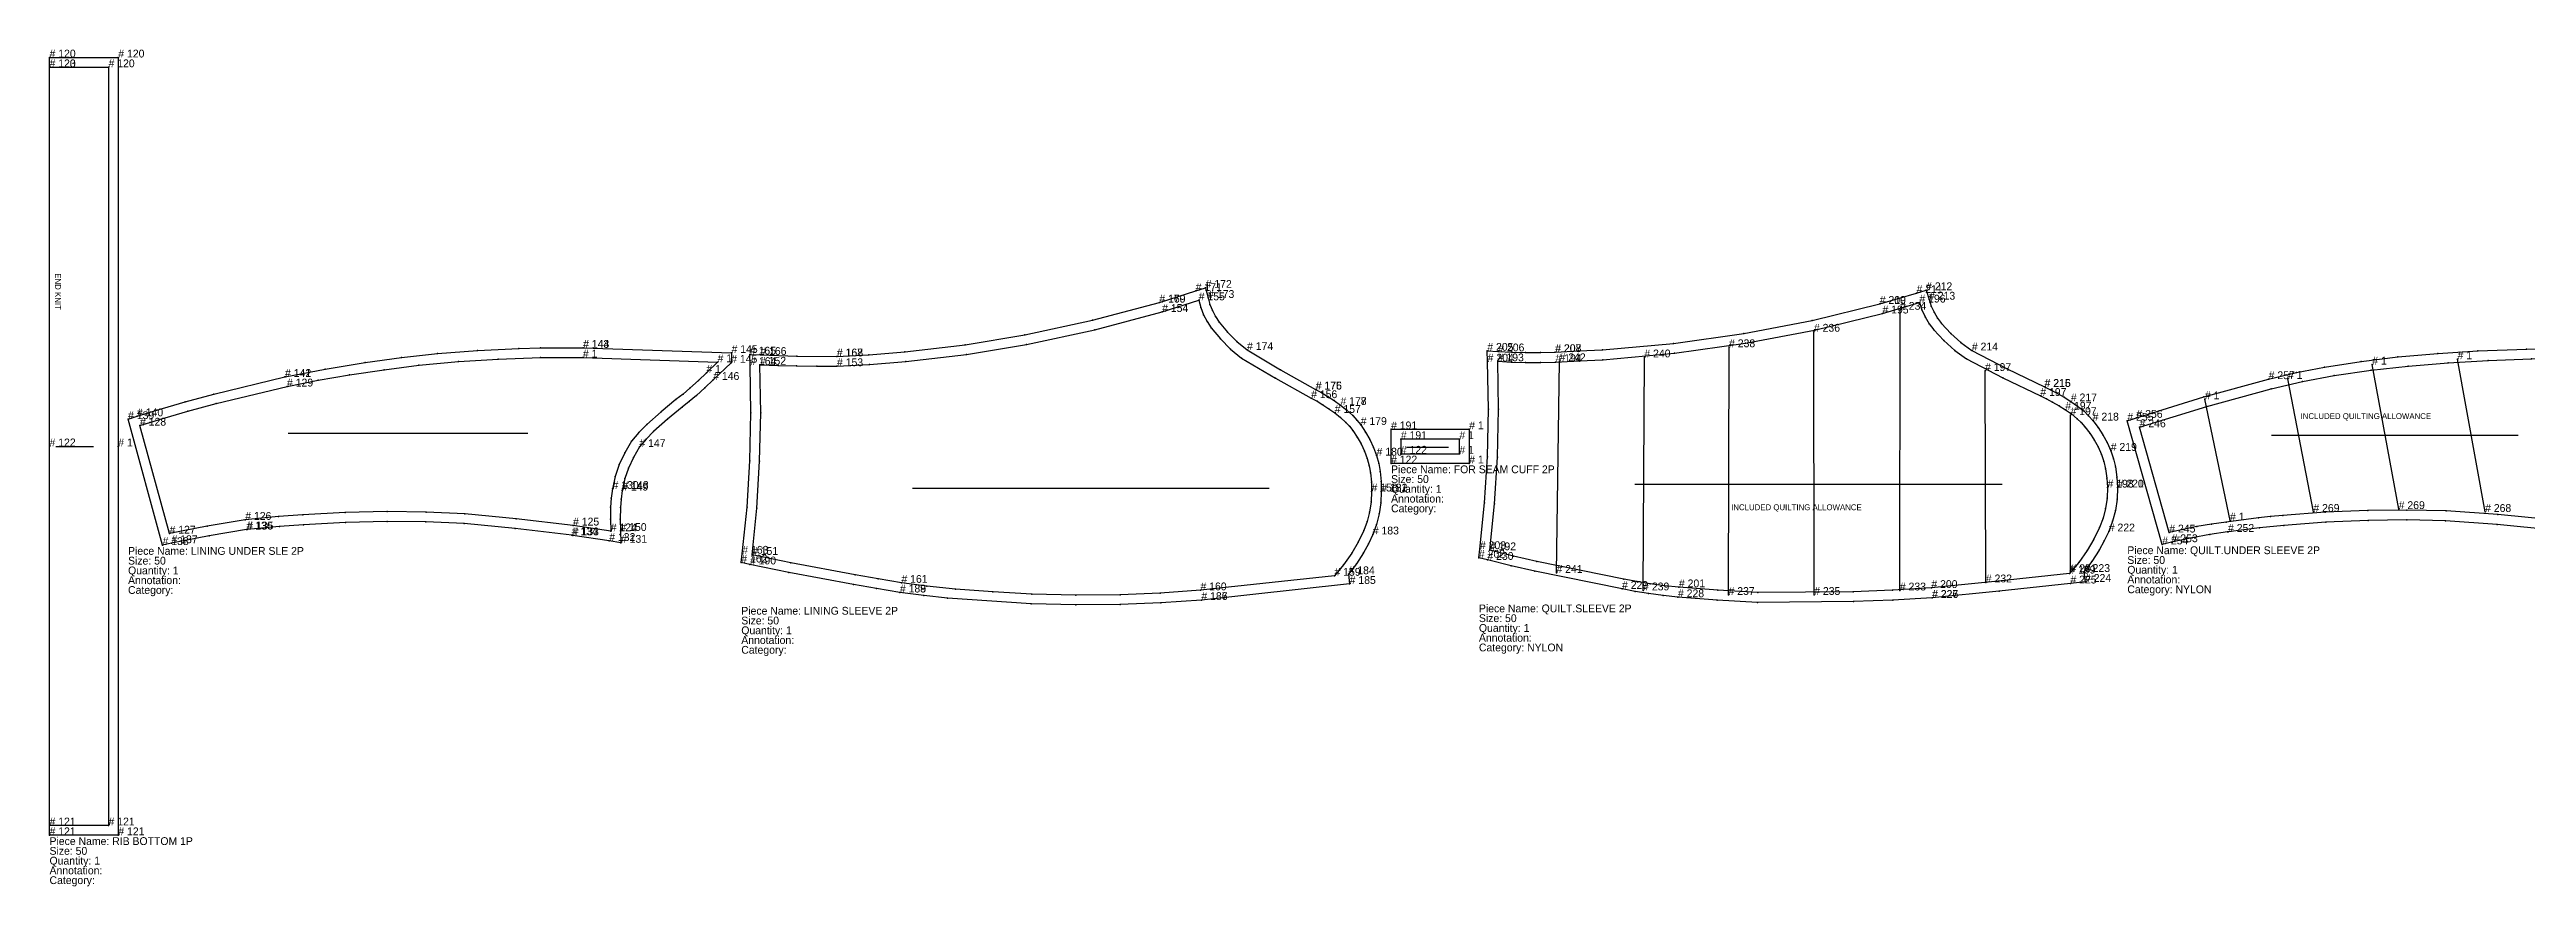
# Model space of a CAD drawing. Extents: x -10 to 8262, y -451 to 406.
# Drawn here: x 1588 to 4126, y -451 to 406 of the extents above; entities that cross this region are included whole.
import ezdxf

# ---------------------------------------------------------------- set-up
doc = ezdxf.new("R2010")
doc.units = 0

# ---------------------------------------------------------------- blocks, each defined once
blk = doc.blocks.new('RIB_BOTTOM_1P-S_50')
at = {"layer": '1'}
blk.add_lwpolyline([(1010, -10342.0674), (1010, -9953.8906), (1010, -9943.8916), (1080.45, -9943.8916), (1080.45, -10342.0684), (1080.45, -10740.2441), (1010, -10740.2461), (1010, -10730.2441)], close=True, dxfattribs=at)
at = {"layer": '14'}
blk.add_lwpolyline([(1010, -10342.0684), (1010, -9953.8916), (1070.449, -9953.8916), (1070.449, -10730.2461), (1010, -10730.2461)], close=True, dxfattribs=at)
at = {"layer": '2'}
for p in [(1010, -9943.8916), (1080.45, -9943.8916), (1010, -9953.8916), (1070.449, -9953.8916), (1010, -10342.0674), (1010, -10342.0684), (1010, -10730.2461), (1070.449, -10730.2461), (1010, -10740.2461), (1080.45, -10740.2441)]:
    blk.add_point(p, dxfattribs=at)
at = {"layer": '3'}
for p in [(1010, -9953.8906), (1080.45, -10342.0684), (1010, -10730.2441)]:
    blk.add_point(p, dxfattribs=at)
at = {"layer": '4'}
blk.add_point((1080.45, -10342.0684, 10), dxfattribs=at)
at = {"layer": '7'}
blk.add_line((1016.405, -10342.0684), (1055.099, -10342.0684), dxfattribs=at)
at = {"layer": '1'}
for s, p in [('# 120', (1010, -9943.8916)), ('# 123', (1010, -9953.8906)), ('# 120', (1080.45, -9943.8916)), ('# 122', (1010, -10342.0674)), ('# 1', (1080.45, -10342.0684)), ('# 121', (1010, -10730.2441)), ('# 121', (1010, -10740.2461)), ('# 121', (1080.45, -10740.2441)), ('Size: 50', (1009.9996, -10760.2432)), ('Piece Name: RIB BOTTOM 1P', (1009.9996, -10750.2432)), ('Annotation: ', (1009.9996, -10780.2432)), ('Quantity: 1', (1009.9996, -10770.2432)), ('Category: ', (1009.9996, -10790.2432))]:
    blk.add_text(s, height=8, dxfattribs=at).set_placement(p)
at = {"layer": '14'}
for s, p in [('# 120', (1010, -9953.8916)), ('# 120', (1070.449, -9953.8916)), ('# 1', (1010, -10342.0684)), ('# 121', (1010, -10730.2461)), ('# 121', (1070.449, -10730.2461))]:
    blk.add_text(s, height=8, dxfattribs=at).set_placement(p)
at = {"layer": '19'}
blk.add_text('END KNIT', height=6, rotation=-90, dxfattribs=at).set_placement((1015.6867, -10164.833))
at = {"layer": '2'}
for s, p in [('# 120', (1010, -9943.8916)), ('# 120', (1010, -9953.8916)), ('# 120', (1070.449, -9953.8916)), ('# 120', (1080.45, -9943.8916)), ('# 122', (1010, -10342.0674)), ('# 1', (1010, -10342.0684)), ('# 121', (1010, -10730.2461)), ('# 121', (1010, -10740.2461)), ('# 121', (1070.449, -10730.2461)), ('# 121', (1080.45, -10740.2441))]:
    blk.add_text(s, height=8, dxfattribs=at).set_placement(p)
at = {"layer": '3'}
for s, p in [('# 123', (1010, -9953.8906)), ('# 1', (1080.45, -10342.0684)), ('# 121', (1010, -10730.2441))]:
    blk.add_text(s, height=8, dxfattribs=at).set_placement(p)
at = {"layer": '4'}
blk.add_text('# 1', height=8, dxfattribs=at).set_placement((1080.45, -10342.0684))
blk = doc.blocks.new('LINING_UNDER_SLE_2P-S_50')
at = {"layer": '1'}
blk.add_lwpolyline([(1832.3929, 990.568), (1820.397, 992.421), (1783.045, 998.192), (1781.964, 998.359), (1723.926, 1005.304), (1671.771, 1010.166), (1632.441, 1012.025), (1593.0699, 1012.477), (1550.094, 1011.494), (1507.174, 1009.1), (1482.474, 1007.378), (1449.589, 1004.208), (1448.793, 1004.126), (1410.405, 997.846), (1372.0129, 990.166), (1362.807, 988.24), (1327.473, 1117.1851), (1336.672, 1120.071), (1356.839, 1126.3979), (1385.933, 1134.896), (1415.2, 1142.785), (1488.207, 1160.349), (1488.3101, 1160.37), (1529.287, 1168.358), (1570.486, 1175.1429), (1607.465, 1180.255), (1644.575, 1184.3879), (1685.5389, 1187.6121), (1727.837, 1189.593), (1749.855, 1190.13), (1793.6169, 1190.2159), (1793.746, 1190.2111), (1945.703, 1184.906), (1945.354, 1174.912), (1926.923, 1157.321), (1918.4399, 1149.229), (1909.7321, 1141.366), (1902.465, 1135.202), (1894.986, 1129.2841), (1880.072, 1117.177), (1865.728, 1104.387), (1858.21, 1096.797), (1851.291, 1088.6479), (1845.099, 1078.049), (1840.0031, 1066.8781), (1836.472, 1056.424), (1833.969, 1045.678), (1833.666, 1043.99), (1832.472, 1035.309), (1831.8199, 1026.572), (1831.5861, 1014.633), (1831.916, 1002.697)], close=True, dxfattribs=at)
at = {"layer": '14'}
blk.add_lwpolyline([(1821.924, 1002.304), (1783.353, 1008.263), (1724.988, 1015.248), (1672.4821, 1020.142), (1632.767, 1022.021), (1593.01, 1022.477), (1549.745, 1021.489), (1506.535, 1019.08), (1481.635, 1017.343), (1447.52, 1014.048), (1408.6169, 1007.685), (1369.965, 999.955), (1339.666, 1110.5291), (1349.725, 1113.6851), (1359.7841, 1116.8409), (1388.637, 1125.2679), (1417.661, 1133.092), (1490.321, 1150.575), (1522.261, 1156.931), (1554.3459, 1162.509), (1589.7371, 1167.821), (1625.239, 1172.349), (1665.83, 1176.194), (1706.5229, 1178.7469), (1749.948, 1180.131), (1793.397, 1180.219), (1931.382, 1175.4), (1920.0179, 1164.5551), (1911.6899, 1156.606), (1903.146, 1148.891), (1896.0601, 1142.882), (1888.7729, 1137.12), (1873.525, 1124.739), (1858.869, 1111.665), (1850.6639, 1103.3719), (1843.132, 1094.464), (1836.304, 1082.829), (1830.701, 1070.558), (1826.5909, 1058.3101), (1823.8101, 1045.6949), (1822.5291, 1036.391), (1821.83, 1027.026), (1821.585, 1014.664)], close=True, dxfattribs=at)
at = {"layer": '2'}
for p in [(1793.397, 1180.219), (1931.382, 1175.4), (1945.354, 1174.912), (1945.703, 1184.906), (1488.207, 1160.349), (1490.321, 1150.575), (1327.473, 1117.1851), (1339.666, 1110.5291), (1369.965, 999.955), (1448.793, 1004.126), (1781.964, 998.359), (1821.924, 1002.304), (1832.3929, 990.568), (1362.807, 988.24)]:
    blk.add_point(p, dxfattribs=at)
at = {"layer": '3'}
for p in [(1529.287, 1168.358), (1570.486, 1175.1429), (1589.7371, 1167.821), (1607.465, 1180.255), (1625.239, 1172.349), (1644.575, 1184.3879), (1665.83, 1176.194), (1685.5389, 1187.6121), (1706.5229, 1178.7469), (1727.837, 1189.593), (1749.855, 1190.13), (1749.948, 1180.131), (1793.6169, 1190.2159), (1793.746, 1190.2111), (1415.2, 1142.785), (1488.3101, 1160.37), (1522.261, 1156.931), (1554.3459, 1162.509), (1896.0601, 1142.882), (1903.146, 1148.891), (1911.6899, 1156.606), (1918.4399, 1149.229), (1920.0179, 1164.5551), (1926.923, 1157.321), (1336.672, 1120.071), (1356.839, 1126.3979), (1359.7841, 1116.8409), (1385.933, 1134.896), (1388.637, 1125.2679), (1417.661, 1133.092), (1873.525, 1124.739), (1880.072, 1117.177), (1888.7729, 1137.12), (1894.986, 1129.2841), (1902.465, 1135.202), (1909.7321, 1141.366), (1349.725, 1113.6851), (1843.132, 1094.464), (1850.6639, 1103.3719), (1858.21, 1096.797), (1858.869, 1111.665), (1865.728, 1104.387), (1830.701, 1070.558), (1836.304, 1082.829), (1840.0031, 1066.8781), (1845.099, 1078.049), (1851.291, 1088.6479), (1823.8101, 1045.6949), (1826.5909, 1058.3101), (1833.666, 1043.99), (1833.969, 1045.678), (1836.472, 1056.424), (1481.635, 1017.343), (1506.535, 1019.08), (1549.745, 1021.489), (1593.01, 1022.477), (1632.767, 1022.021), (1672.4821, 1020.142), (1724.988, 1015.248), (1821.83, 1027.026), (1822.5291, 1036.391), (1831.8199, 1026.572), (1832.472, 1035.309), (1372.0129, 990.166), (1408.6169, 1007.685), (1410.405, 997.846), (1447.52, 1014.048), (1449.589, 1004.208), (1482.474, 1007.378), (1507.174, 1009.1), (1550.094, 1011.494), (1593.0699, 1012.477), (1632.441, 1012.025), (1671.771, 1010.166), (1723.926, 1005.304), (1783.045, 998.192), (1783.353, 1008.263), (1820.397, 992.421), (1821.585, 1014.664), (1831.5861, 1014.633), (1831.916, 1002.697)]:
    blk.add_point(p, dxfattribs=at)
at = {"layer": '4'}
for p in [(1793.746, 1190.2111, 10), (1488.3101, 1160.37, 10), (1833.969, 1045.678, 10), (1449.589, 1004.208, 10), (1783.045, 998.192, 10)]:
    blk.add_point(p, dxfattribs=at)
at = {"layer": '7'}
blk.add_line((1491.583, 1102.7321), (1737.111, 1102.7321), dxfattribs=at)
at = {"layer": '1'}
for s, p in [('# 143', (1793.6169, 1190.2159)), ('# 144', (1793.746, 1190.2111)), ('# 145', (1945.703, 1184.906)), ('# 141', (1488.207, 1160.349)), ('# 142', (1488.3101, 1160.37)), ('# 145', (1945.354, 1174.912)), ('# 146', (1926.923, 1157.321)), ('# 139', (1327.473, 1117.1851)), ('# 140', (1336.672, 1120.071)), ('# 147', (1851.291, 1088.6479)), ('# 149', (1833.666, 1043.99)), ('# 148', (1833.969, 1045.678)), ('# 138', (1362.807, 988.24)), ('# 137', (1372.0129, 990.166)), ('# 136', (1448.793, 1004.126)), ('# 135', (1449.589, 1004.208)), ('# 134', (1781.964, 998.359)), ('# 133', (1783.045, 998.192)), ('# 132', (1820.397, 992.421)), ('# 150', (1831.916, 1002.697)), ('# 131', (1832.3929, 990.568)), ('Size: 50', (1327.4733, 968.2405)), ('Quantity: 1', (1327.4733, 958.2405)), ('Piece Name: LINING UNDER SLE 2P', (1327.4733, 978.2405)), ('Annotation: ', (1327.4733, 948.2405)), ('Category: ', (1327.4733, 938.2405))]:
    blk.add_text(s, height=8, dxfattribs=at).set_placement(p)
at = {"layer": '14'}
for s, p in [('# 1', (1793.397, 1180.219)), ('# 1', (1920.0179, 1164.5551)), ('# 1', (1931.382, 1175.4)), ('# 129', (1490.321, 1150.575)), ('# 128', (1339.666, 1110.5291)), ('# 130', (1823.8101, 1045.6949)), ('# 126', (1447.52, 1014.048)), ('# 125', (1783.353, 1008.263)), ('# 127', (1369.965, 999.955)), ('# 124', (1821.924, 1002.304))]:
    blk.add_text(s, height=8, dxfattribs=at).set_placement(p)
at = {"layer": '2'}
for s, p in [('# 145', (1945.703, 1184.906)), ('# 141', (1488.207, 1160.349)), ('# 1', (1793.397, 1180.219)), ('# 1', (1931.382, 1175.4)), ('# 145', (1945.354, 1174.912)), ('# 129', (1490.321, 1150.575)), ('# 139', (1327.473, 1117.1851)), ('# 128', (1339.666, 1110.5291)), ('# 138', (1362.807, 988.24)), ('# 127', (1369.965, 999.955)), ('# 136', (1448.793, 1004.126)), ('# 134', (1781.964, 998.359)), ('# 124', (1821.924, 1002.304)), ('# 131', (1832.3929, 990.568))]:
    blk.add_text(s, height=8, dxfattribs=at).set_placement(p)
at = {"layer": '3'}
for s, p in [('# 143', (1793.6169, 1190.2159)), ('# 144', (1793.746, 1190.2111)), ('# 142', (1488.3101, 1160.37)), ('# 1', (1920.0179, 1164.5551)), ('# 146', (1926.923, 1157.321)), ('# 140', (1336.672, 1120.071)), ('# 147', (1851.291, 1088.6479)), ('# 130', (1823.8101, 1045.6949)), ('# 149', (1833.666, 1043.99)), ('# 148', (1833.969, 1045.678)), ('# 126', (1447.52, 1014.048)), ('# 125', (1783.353, 1008.263)), ('# 137', (1372.0129, 990.166)), ('# 135', (1449.589, 1004.208)), ('# 133', (1783.045, 998.192)), ('# 132', (1820.397, 992.421)), ('# 150', (1831.916, 1002.697))]:
    blk.add_text(s, height=8, dxfattribs=at).set_placement(p)
at = {"layer": '4'}
for s, p in [('# 144', (1793.746, 1190.2111)), ('# 142', (1488.3101, 1160.37)), ('# 148', (1833.969, 1045.678)), ('# 135', (1449.589, 1004.208)), ('# 133', (1783.045, 998.192))]:
    blk.add_text(s, height=8, dxfattribs=at).set_placement(p)
blk = doc.blocks.new('LINING_SLEEVE_2P-S_50')
at = {"layer": '1'}
blk.add_lwpolyline([(4238.5269, 1041.946), (4239.5742, 1050.959), (4244.3892, 1098.494), (4247.3291, 1146.184), (4248.438, 1195.176), (4247.6611, 1244.177), (4247.3369, 1254.874), (4258.0322, 1254.472), (4295.3569, 1253.17), (4336.3652, 1252.985), (4336.561, 1252.991), (4369.2412, 1254.562), (4406.127, 1257.6219), (4467.7378, 1264.808), (4528.9102, 1275.0699), (4598.2148, 1290.071), (4666.7969, 1308.0909), (4666.7974, 1308.0909), (4704.085, 1319.965), (4714.25, 1323.201), (4716.8232, 1312.849), (4718.6328, 1306.262), (4721.1211, 1299.9), (4724.271, 1293.838), (4728.0459, 1288.15), (4736.6528, 1277.7111), (4746.2192, 1268.153), (4756.6709, 1259.566), (4790.8911, 1239.207), (4826.9111, 1219.1541), (4827.0928, 1219.0551), (4833.3721, 1215.631), (4839.5098, 1211.952), (4846.0098, 1207.7), (4852.3472, 1203.201), (4852.3472, 1203.2009), (4858.8188, 1198.1), (4864.9048, 1192.543), (4869.2271, 1187.858), (4873.0562, 1182.759), (4878.0962, 1175.558), (4882.4868, 1167.941), (4886.2769, 1159.819), (4889.3501, 1151.397), (4891.627, 1143.287), (4893.1118, 1134.991), (4894.0298, 1124.8929), (4894.147, 1114.752), (4894.1431, 1114.568), (4893.647, 1103.045), (4891.9731, 1091.63), (4889.272, 1080.993), (4885.4541, 1070.702), (4880.9932, 1061.095), (4875.958, 1051.785), (4868.707, 1040.5909), (4860.6792, 1029.953), (4861.7622, 1020.002), (4709.8711, 1003.567), (4709.8706, 1003.567), (4668.3652, 1000.574), (4626.793, 998.93), (4581.2031, 998.542), (4535.6221, 999.503), (4449.8301, 1005.467), (4425.3862, 1008.042), (4401.02, 1011.274), (4401.0195, 1011.274), (4377.1729, 1015.336), (4353.3252, 1019.399), (4287.2549, 1031.702), (4247.395, 1040.03)], close=True, dxfattribs=at)
at = {"layer": '14'}
blk.add_lwpolyline([(4249.5078, 1049.8051), (4254.3599, 1097.7321), (4257.3218, 1145.814), (4258.438, 1195.1429), (4257.6572, 1244.479), (4276.4082, 1243.825), (4295.1592, 1243.171), (4315.855, 1243.078), (4336.5508, 1242.984), (4369.8979, 1244.583), (4407.0991, 1247.67), (4469.1729, 1254.911), (4530.8071, 1265.251), (4600.6001, 1280.359), (4669.665, 1298.51), (4707.1182, 1310.436), (4709.2002, 1302.913), (4712.061, 1295.65), (4715.6699, 1288.728), (4719.9878, 1282.224), (4729.2979, 1270.9091), (4739.6768, 1260.566), (4751.0249, 1251.2939), (4785.9028, 1230.54), (4822.311, 1210.2729), (4828.3262, 1206.998), (4834.2021, 1203.4771), (4840.394, 1199.426), (4846.4282, 1195.14), (4852.3271, 1190.494), (4857.874, 1185.431), (4861.5942, 1181.399), (4864.895, 1177.016), (4869.5542, 1170.36), (4873.6162, 1163.324), (4877.0532, 1155.9561), (4879.8369, 1148.316), (4881.873, 1141.082), (4883.1982, 1133.6851), (4884.0532, 1124.212), (4884.1792, 1114.701), (4883.7021, 1104.089), (4882.165, 1093.578), (4879.7148, 1083.934), (4876.248, 1074.606), (4870.6479, 1062.769), (4864.0122, 1051.48), (4855.5771, 1039.572), (4846.2129, 1028.3781), (4708.9331, 1013.523), (4667.7832, 1010.557), (4626.5571, 1008.927), (4581.2949, 1008.542), (4536.04, 1009.494), (4496.2651, 1011.859), (4458.1108, 1014.778), (4428.644, 1017.706), (4402.5791, 1021.151), (4378.8198, 1025.199), (4355.0601, 1029.2469), (4289.1792, 1041.515)], close=True, dxfattribs=at)
at = {"layer": '2'}
for p in [(4714.25, 1323.201), (4666.7969, 1308.0909), (4666.7974, 1308.0909), (4669.665, 1298.51), (4707.1182, 1310.436), (4247.3369, 1254.874), (4257.6572, 1244.479), (4751.0249, 1251.2939), (4756.6709, 1259.566), (4852.3472, 1203.201), (4852.3472, 1203.2009), (4238.5269, 1041.946), (4249.5078, 1049.8051), (4846.2129, 1028.3781), (4860.6792, 1029.953), (4861.7622, 1020.002), (4401.0195, 1011.274), (4401.02, 1011.274), (4449.8301, 1005.467), (4535.6221, 999.503), (4708.9331, 1013.523), (4709.8706, 1003.567), (4709.8711, 1003.567)]:
    blk.add_point(p, dxfattribs=at)
at = {"layer": '3'}
for p in [(4704.085, 1319.965), (4709.2002, 1302.913), (4712.061, 1295.65), (4716.8232, 1312.849), (4718.6328, 1306.262), (4721.1211, 1299.9), (4528.9102, 1275.0699), (4598.2148, 1290.071), (4600.6001, 1280.359), (4715.6699, 1288.728), (4719.9878, 1282.224), (4724.271, 1293.838), (4728.0459, 1288.15), (4729.2979, 1270.9091), (4736.6528, 1277.7111), (4247.6611, 1244.177), (4258.0322, 1254.472), (4276.4082, 1243.825), (4295.3569, 1253.17), (4336.3652, 1252.985), (4336.561, 1252.991), (4369.2412, 1254.562), (4369.8979, 1244.583), (4406.127, 1257.6219), (4407.0991, 1247.67), (4467.7378, 1264.808), (4469.1729, 1254.911), (4530.8071, 1265.251), (4739.6768, 1260.566), (4746.2192, 1268.153), (4295.1592, 1243.171), (4315.855, 1243.078), (4336.5508, 1242.984), (4785.9028, 1230.54), (4790.8911, 1239.207), (4826.9111, 1219.1541), (4827.0928, 1219.0551), (4248.438, 1195.176), (4258.438, 1195.1429), (4822.311, 1210.2729), (4828.3262, 1206.998), (4833.3721, 1215.631), (4834.2021, 1203.4771), (4839.5098, 1211.952), (4840.394, 1199.426), (4846.0098, 1207.7), (4846.4282, 1195.14), (4858.8188, 1198.1), (4852.3271, 1190.494), (4857.874, 1185.431), (4861.5942, 1181.399), (4864.895, 1177.016), (4864.9048, 1192.543), (4869.2271, 1187.858), (4869.5542, 1170.36), (4873.0562, 1182.759), (4878.0962, 1175.558), (4882.4868, 1167.941), (4247.3291, 1146.184), (4257.3218, 1145.814), (4873.6162, 1163.324), (4877.0532, 1155.9561), (4879.8369, 1148.316), (4886.2769, 1159.819), (4889.3501, 1151.397), (4891.627, 1143.287), (4881.873, 1141.082), (4883.1982, 1133.6851), (4884.0532, 1124.212), (4893.1118, 1134.991), (4894.0298, 1124.8929), (4244.3892, 1098.494), (4254.3599, 1097.7321), (4882.165, 1093.578), (4883.7021, 1104.089), (4884.1792, 1114.701), (4891.9731, 1091.63), (4893.647, 1103.045), (4894.1431, 1114.568), (4894.147, 1114.752), (4876.248, 1074.606), (4879.7148, 1083.934), (4885.4541, 1070.702), (4889.272, 1080.993), (4239.5742, 1050.959), (4289.1792, 1041.515), (4864.0122, 1051.48), (4868.707, 1040.5909), (4870.6479, 1062.769), (4875.958, 1051.785), (4880.9932, 1061.095), (4247.395, 1040.03), (4287.2549, 1031.702), (4353.3252, 1019.399), (4355.0601, 1029.2469), (4377.1729, 1015.336), (4378.8198, 1025.199), (4402.5791, 1021.151), (4428.644, 1017.706), (4855.5771, 1039.572), (4425.3862, 1008.042), (4458.1108, 1014.778), (4496.2651, 1011.859), (4536.04, 1009.494), (4581.2031, 998.542), (4581.2949, 1008.542), (4626.5571, 1008.927), (4626.793, 998.93), (4667.7832, 1010.557), (4668.3652, 1000.574)]:
    blk.add_point(p, dxfattribs=at)
at = {"layer": '4'}
for p in [(4666.7974, 1308.0909, 10), (4336.561, 1252.991, 10), (4826.9111, 1219.1541, 10), (4852.3472, 1203.2009, 10), (4894.147, 1114.752, 10), (4401.0195, 1011.274, 10), (4709.8706, 1003.567, 10)]:
    blk.add_point(p, dxfattribs=at)
at = {"layer": '7'}
blk.add_line((4414.0332, 1118.077), (4779.3872, 1118.077), dxfattribs=at)
at = {"layer": '1'}
for s, p in [('# 171', (4704.085, 1319.965)), ('# 172', (4714.25, 1323.201)), ('# 173', (4716.8232, 1312.849)), ('# 169', (4666.7969, 1308.0909)), ('# 170', (4666.7974, 1308.0909)), ('# 165', (4247.3369, 1254.874)), ('# 164', (4247.6611, 1244.177)), ('# 166', (4258.0322, 1254.472)), ('# 167', (4336.3652, 1252.985)), ('# 168', (4336.561, 1252.991)), ('# 174', (4756.6709, 1259.566)), ('# 175', (4826.9111, 1219.1541)), ('# 176', (4827.0928, 1219.0551)), ('# 178', (4852.3472, 1203.2009)), ('# 177', (4852.3472, 1203.201)), ('# 179', (4873.0562, 1182.759)), ('# 180', (4889.3501, 1151.397)), ('# 182', (4894.1431, 1114.568)), ('# 181', (4894.147, 1114.752)), ('# 183', (4885.4541, 1070.702)), ('# 162', (4238.5269, 1041.946)), ('# 163', (4239.5742, 1050.959)), ('# 190', (4247.395, 1040.03)), ('# 189', (4401.0195, 1011.274)), ('# 188', (4401.02, 1011.274)), ('# 184', (4860.6792, 1029.953)), ('# 185', (4861.7622, 1020.002)), ('Piece Name: LINING SLEEVE 2P', (4238.5264, 988.5417)), ('# 187', (4709.8706, 1003.567)), ('# 186', (4709.8711, 1003.567)), ('Annotation: ', (4238.5264, 958.5417)), ('Size: 50', (4238.5264, 978.5417)), ('Quantity: 1', (4238.5264, 968.5417)), ('Category: ', (4238.5264, 948.5417))]:
    blk.add_text(s, height=8, dxfattribs=at).set_placement(p)
at = {"layer": '14'}
for s, p in [('# 154', (4669.665, 1298.51)), ('# 155', (4707.1182, 1310.436)), ('# 152', (4257.6572, 1244.479)), ('# 153', (4336.5508, 1242.984)), ('# 156', (4822.311, 1210.2729)), ('# 157', (4846.4282, 1195.14)), ('# 158', (4884.1792, 1114.701)), ('# 151', (4249.5078, 1049.8051)), ('# 161', (4402.5791, 1021.151)), ('# 160', (4708.9331, 1013.523)), ('# 159', (4846.2129, 1028.3781))]:
    blk.add_text(s, height=8, dxfattribs=at).set_placement(p)
at = {"layer": '2'}
for s, p in [('# 172', (4714.25, 1323.201)), ('# 169', (4666.7969, 1308.0909)), ('# 170', (4666.7974, 1308.0909)), ('# 154', (4669.665, 1298.51)), ('# 155', (4707.1182, 1310.436)), ('# 165', (4247.3369, 1254.874)), ('# 152', (4257.6572, 1244.479)), ('# 174', (4756.6709, 1259.566)), ('# 178', (4852.3472, 1203.2009)), ('# 177', (4852.3472, 1203.201)), ('# 162', (4238.5269, 1041.946)), ('# 151', (4249.5078, 1049.8051)), ('# 189', (4401.0195, 1011.274)), ('# 188', (4401.02, 1011.274)), ('# 160', (4708.9331, 1013.523)), ('# 159', (4846.2129, 1028.3781)), ('# 184', (4860.6792, 1029.953)), ('# 185', (4861.7622, 1020.002)), ('# 187', (4709.8706, 1003.567)), ('# 186', (4709.8711, 1003.567))]:
    blk.add_text(s, height=8, dxfattribs=at).set_placement(p)
at = {"layer": '3'}
for s, p in [('# 171', (4704.085, 1319.965)), ('# 173', (4716.8232, 1312.849)), ('# 164', (4247.6611, 1244.177)), ('# 166', (4258.0322, 1254.472)), ('# 167', (4336.3652, 1252.985)), ('# 153', (4336.5508, 1242.984)), ('# 168', (4336.561, 1252.991)), ('# 156', (4822.311, 1210.2729)), ('# 175', (4826.9111, 1219.1541)), ('# 176', (4827.0928, 1219.0551)), ('# 157', (4846.4282, 1195.14)), ('# 179', (4873.0562, 1182.759)), ('# 180', (4889.3501, 1151.397)), ('# 158', (4884.1792, 1114.701)), ('# 182', (4894.1431, 1114.568)), ('# 181', (4894.147, 1114.752)), ('# 183', (4885.4541, 1070.702)), ('# 163', (4239.5742, 1050.959)), ('# 190', (4247.395, 1040.03)), ('# 161', (4402.5791, 1021.151))]:
    blk.add_text(s, height=8, dxfattribs=at).set_placement(p)
at = {"layer": '4'}
for s, p in [('# 170', (4666.7974, 1308.0909)), ('# 168', (4336.561, 1252.991)), ('# 175', (4826.9111, 1219.1541)), ('# 178', (4852.3472, 1203.2009)), ('# 181', (4894.147, 1114.752)), ('# 189', (4401.0195, 1011.274)), ('# 187', (4709.8706, 1003.567))]:
    blk.add_text(s, height=8, dxfattribs=at).set_placement(p)
blk = doc.blocks.new('FOR_SEAM_CUFF_2P-S_50')
at = {"layer": '1'}
blk.add_lwpolyline([(1080, -3488.9143), (1079.9999, -3523.9141), (1000, -3523.9148), (1000.0001, -3488.915)], close=True, dxfattribs=at)
at = {"layer": '14'}
blk.add_lwpolyline([(1080, -3488.9141), (1080, -3523.9141), (1000, -3523.915), (1000, -3488.915)], close=True, dxfattribs=at)
at = {"layer": '2'}
for p in [(1000, -3488.915), (1000.0001, -3488.915), (1010, -3498.915), (1010.0001, -3498.915), (1069.9999, -3498.9141), (1070, -3498.9141), (1080, -3488.9141), (1080, -3488.9143), (1000, -3523.9148), (1000, -3523.915), (1010, -3513.9148), (1010, -3513.915), (1069.9999, -3513.9141), (1070, -3513.9141), (1079.9999, -3523.9141), (1080, -3523.9141)]:
    blk.add_point(p, dxfattribs=at)
at = {"layer": '7'}
blk.add_line((1015.868, -3507.2571), (1058.9351, -3507.2571), dxfattribs=at)
at = {"layer": '8'}
for points in [[(1010, -3498.915), (1010, -3513.9148)], [(1069.9999, -3498.9141), (1010.0001, -3498.915)], [(1070, -3513.9141), (1070, -3498.9141)], [(1010, -3513.915), (1069.9999, -3513.9141)]]:
    blk.add_lwpolyline(points, dxfattribs=at)
at = {"layer": '1'}
for s, p in [('# 191', (1000.0001, -3488.915)), ('# 1', (1080, -3488.9143)), ('# 122', (1000, -3523.9148)), ('Piece Name: FOR SEAM CUFF 2P', (999.9998, -3533.9141)), ('# 1', (1079.9999, -3523.9141)), ('Size: 50', (999.9998, -3543.9141)), ('Quantity: 1', (999.9998, -3553.9141)), ('Annotation: ', (999.9998, -3563.9141)), ('Category: ', (999.9998, -3573.9141))]:
    blk.add_text(s, height=8, dxfattribs=at).set_placement(p)
at = {"layer": '14'}
for p in [(1000, -3488.915), (1080, -3488.9141), (1000, -3523.915), (1080, -3523.9141)]:
    blk.add_text('# 1', height=8, dxfattribs=at).set_placement(p)
at = {"layer": '2'}
for s, p in [('# 1', (1000, -3488.915)), ('# 191', (1000.0001, -3488.915)), ('# 1', (1010, -3498.915)), ('# 191', (1010.0001, -3498.915)), ('# 1', (1069.9999, -3498.9141)), ('# 1', (1070, -3498.9141)), ('# 1', (1080, -3488.9141)), ('# 1', (1080, -3488.9143)), ('# 122', (1000, -3523.9148)), ('# 1', (1000, -3523.915)), ('# 122', (1010, -3513.9148)), ('# 1', (1010, -3513.915)), ('# 1', (1069.9999, -3513.9141)), ('# 1', (1070, -3513.9141)), ('# 1', (1079.9999, -3523.9141)), ('# 1', (1080, -3523.9141))]:
    blk.add_text(s, height=8, dxfattribs=at).set_placement(p)
at = {"layer": '8'}
for s, p in [('# 1', (1010, -3498.915)), ('# 191', (1010.0001, -3498.915)), ('# 1', (1069.9999, -3498.9141)), ('# 1', (1070, -3498.9141)), ('# 122', (1010, -3513.9148)), ('# 1', (1010, -3513.915)), ('# 1', (1069.9999, -3513.9141)), ('# 1', (1070, -3513.9141))]:
    blk.add_text(s, height=8, dxfattribs=at).set_placement(p)
blk = doc.blocks.new('QUILT.SLEEVE_2P-S_50')
at = {"layer": '1'}
blk.add_lwpolyline([(4386.748, 1065.173), (4387.7749, 1073.993), (4392.5571, 1121.23), (4395.458, 1168.618), (4396.521, 1217.3), (4395.6919, 1265.99), (4395.3408, 1277.0959), (4406.5449, 1276.494), (4420.5659, 1275.74), (4434.6069, 1275.361), (4449.7109, 1275.345), (4464.813, 1275.704), (4464.9961, 1275.713), (4489.0181, 1276.886), (4513.2231, 1278.067), (4585.9521, 1284.64), (4658.2661, 1294.7841), (4728.2012, 1308.178), (4797.3608, 1325.082), (4797.3613, 1325.082), (4835.0898, 1336.22), (4844.8872, 1339.1121), (4847.8809, 1329.432), (4850.103, 1322.834), (4853.0078, 1316.498), (4856.5771, 1310.505), (4860.7681, 1304.924), (4870.1821, 1294.777), (4880.5352, 1285.577), (4891.7451, 1277.412), (4928.0181, 1258.5699), (4966.124, 1240.137), (4966.3159, 1240.046), (4972.9541, 1236.906), (4979.4648, 1233.498), (4986.375, 1229.528), (4993.1338, 1225.296), (4993.1338, 1225.2959), (5000.063, 1220.4611), (5006.6221, 1215.139), (5011.3208, 1210.609), (5015.5371, 1205.629), (5021.1108, 1198.58), (5026.042, 1191.069), (5030.3818, 1183.014), (5034.0059, 1174.6121), (5036.791, 1166.486), (5038.7749, 1158.126), (5040.2998, 1147.676), (5041.0039, 1137.136), (5041.0039, 1137.1359), (5040.4692, 1125.2419), (5038.7329, 1113.462), (5035.9502, 1102.611), (5032.0181, 1092.116), (5027.4229, 1082.316), (5022.2368, 1072.821), (5014.7778, 1061.417), (5006.522, 1050.5811), (5007.6548, 1040.443), (4992.7339, 1038.808), (4919.6719, 1030.928), (4851.0869, 1024.025), (4850.9048, 1024.0129), (4810.7041, 1021.676), (4770.4658, 1020.204), (4672.1582, 1019.402), (4630.7749, 1021.838), (4590.6392, 1024.746), (4575.561, 1026.437), (4560.5298, 1028.4821), (4546.9072, 1030.677), (4533.3472, 1033.219), (4533.3467, 1033.219), (4443.9082, 1051.38), (4419.603, 1056.9), (4395.4268, 1062.95)], close=True, dxfattribs=at)
at = {"layer": '14'}
blk.add_lwpolyline([(4398.0068, 1072.825), (4402.8281, 1120.463), (4405.752, 1168.251), (4406.8208, 1217.278), (4405.9868, 1266.309), (4420.2158, 1265.5439), (4434.4619, 1265.161), (4449.8281, 1265.145), (4465.1909, 1265.51), (4489.52, 1266.698), (4513.8481, 1267.885), (4587.1182, 1274.505), (4659.9648, 1284.724), (4730.457, 1298.225), (4800.1621, 1315.265), (4838.0308, 1326.4449), (4840.585, 1318.906), (4843.9248, 1311.674), (4848.0142, 1304.829), (4852.8071, 1298.448), (4862.9941, 1287.446), (4874.2271, 1277.49), (4886.395, 1268.679), (4923.3662, 1249.47), (4961.8828, 1230.84), (4968.2422, 1227.8361), (4974.4722, 1224.576), (4981.0571, 1220.793), (4987.4912, 1216.7629), (4993.8071, 1212.358), (4999.7842, 1207.511), (5003.8271, 1203.6121), (5007.46, 1199.333), (5012.6128, 1192.817), (5017.1738, 1185.881), (5021.1099, 1178.573), (5024.3911, 1170.953), (5026.8818, 1163.7061), (5028.6499, 1156.2531), (5030.0508, 1146.663), (5030.7051, 1136.995), (5030.2129, 1126.171), (5028.6299, 1115.449), (5026.106, 1105.6121), (5022.5352, 1096.098), (5016.7671, 1084.025), (5009.9321, 1072.51), (5001.2441, 1060.363), (4991.5991, 1048.946), (4918.6108, 1041.074), (4850.2451, 1034.191), (4810.2651, 1031.8669), (4770.2432, 1030.402), (4672.4731, 1029.597), (4631.4902, 1032.014), (4591.6118, 1034.9), (4576.814, 1036.562), (4562.0581, 1038.5699), (4548.6309, 1040.733), (4535.2642, 1043.24), (4446.1548, 1061.335), (4422.0171, 1066.816)], close=True, dxfattribs=at)
at = {"layer": '2'}
for p in [(4797.3608, 1325.082), (4797.3613, 1325.082), (4838.0308, 1326.4449), (4844.8872, 1339.1121), (4729.9292, 1296.608), (4800.1621, 1315.265), (4818.1831, 1319.064), (4395.3408, 1277.0959), (4513.2231, 1278.067), (4556.229, 1270.3149), (4642.9961, 1280.7209), (4891.7451, 1277.412), (4405.9868, 1266.309), (4469.3628, 1266.403), (4513.8481, 1267.885), (4886.395, 1268.679), (4905.2261, 1256.3831), (4993.1338, 1225.296), (4993.1338, 1225.2959), (4992.7759, 1211.2889), (5041.0039, 1137.136), (5041.0039, 1137.1359), (4398.0068, 1072.825), (4386.748, 1065.173), (4466.1729, 1049.618), (4991.5991, 1048.946), (4992.7749, 1050.455), (5006.522, 1050.5811), (5007.6548, 1040.443), (4533.3467, 1033.219), (4533.3472, 1033.219), (4555.0249, 1031.748), (4642.4761, 1027.067), (4672.1582, 1019.402), (4672.4731, 1029.597), (4730.2241, 1027.116), (4817.9722, 1031.689), (4851.0869, 1024.025), (4906.0591, 1039.939)]:
    blk.add_point(p, dxfattribs=at)
at = {"layer": '3'}
for p in [(4835.0898, 1336.22), (4847.8809, 1329.432), (4850.103, 1322.834), (4658.2661, 1294.7841), (4728.2012, 1308.178), (4730.457, 1298.225), (4840.585, 1318.906), (4843.9248, 1311.674), (4848.0142, 1304.829), (4852.8071, 1298.448), (4853.0078, 1316.498), (4856.5771, 1310.505), (4860.7681, 1304.924), (4870.1821, 1294.777), (4406.5449, 1276.494), (4420.5659, 1275.74), (4434.6069, 1275.361), (4449.7109, 1275.345), (4464.813, 1275.704), (4464.9961, 1275.713), (4489.0181, 1276.886), (4585.9521, 1284.64), (4587.1182, 1274.505), (4659.9648, 1284.724), (4862.9941, 1287.446), (4874.2271, 1277.49), (4880.5352, 1285.577), (4395.6919, 1265.99), (4420.2158, 1265.5439), (4434.4619, 1265.161), (4449.8281, 1265.145), (4465.1909, 1265.51), (4489.52, 1266.698), (4923.3662, 1249.47), (4928.0181, 1258.5699), (4961.8828, 1230.84), (4966.124, 1240.137), (4966.3159, 1240.046), (4968.2422, 1227.8361), (4972.9541, 1236.906), (4974.4722, 1224.576), (4979.4648, 1233.498), (4981.0571, 1220.793), (4986.375, 1229.528), (5000.063, 1220.4611), (4396.521, 1217.3), (4406.8208, 1217.278), (4987.4912, 1216.7629), (4993.8071, 1212.358), (4999.7842, 1207.511), (5003.8271, 1203.6121), (5006.6221, 1215.139), (5007.46, 1199.333), (5011.3208, 1210.609), (5012.6128, 1192.817), (5015.5371, 1205.629), (5021.1108, 1198.58), (4395.458, 1168.618), (4405.752, 1168.251), (5017.1738, 1185.881), (5021.1099, 1178.573), (5024.3911, 1170.953), (5026.042, 1191.069), (5030.3818, 1183.014), (5034.0059, 1174.6121), (5026.8818, 1163.7061), (5028.6499, 1156.2531), (5030.0508, 1146.663), (5036.791, 1166.486), (5038.7749, 1158.126), (5040.2998, 1147.676), (4392.5571, 1121.23), (4402.8281, 1120.463), (5030.2129, 1126.171), (5030.7051, 1136.995), (5040.4692, 1125.2419), (5022.5352, 1096.098), (5026.106, 1105.6121), (5028.6299, 1115.449), (5032.0181, 1092.116), (5035.9502, 1102.611), (5038.7329, 1113.462), (4387.7749, 1073.993), (4422.0171, 1066.816), (5009.9321, 1072.51), (5016.7671, 1084.025), (5022.2368, 1072.821), (5027.4229, 1082.316), (4395.4268, 1062.95), (4419.603, 1056.9), (4443.9082, 1051.38), (4446.1548, 1061.335), (4535.2642, 1043.24), (4548.6309, 1040.733), (4918.6108, 1041.074), (5001.2441, 1060.363), (5014.7778, 1061.417), (4546.9072, 1030.677), (4560.5298, 1028.4821), (4562.0581, 1038.5699), (4575.561, 1026.437), (4576.814, 1036.562), (4590.6392, 1024.746), (4591.6118, 1034.9), (4630.7749, 1021.838), (4631.4902, 1032.014), (4770.2432, 1030.402), (4770.4658, 1020.204), (4810.2651, 1031.8669), (4810.7041, 1021.676), (4850.2451, 1034.191), (4850.9048, 1024.0129), (4919.6719, 1030.928), (4992.7339, 1038.808)]:
    blk.add_point(p, dxfattribs=at)
at = {"layer": '4'}
for p in [(4797.3613, 1325.082, 10), (4464.9961, 1275.713, 10), (4966.124, 1240.137, 10), (4993.1338, 1225.2959, 10), (5041.0039, 1137.1359, 10), (4533.3467, 1033.219, 10), (4850.9048, 1024.0129, 10)]:
    blk.add_point(p, dxfattribs=at)
at = {"layer": '7'}
blk.add_line((4546.4541, 1140.439), (4922.769, 1140.439), dxfattribs=at)
at = {"layer": '8'}
for points in [[(4730.2241, 1027.116), (4729.9292, 1296.608)], [(4817.9722, 1031.689), (4818.1831, 1319.064)], [(4555.0249, 1031.748), (4556.229, 1270.3149)], [(4642.4761, 1027.067), (4642.9961, 1280.7209)], [(4466.1729, 1049.618), (4469.3628, 1266.403)], [(4906.0591, 1039.939), (4905.2261, 1256.3831)], [(4992.7749, 1050.455), (4992.7759, 1211.2889)]]:
    blk.add_lwpolyline(points, dxfattribs=at)
at = {"layer": '1'}
for s, p in [('# 212', (4844.8872, 1339.1121)), ('# 209', (4797.3608, 1325.082)), ('# 210', (4797.3613, 1325.082)), ('# 211', (4835.0898, 1336.22)), ('# 213', (4847.8809, 1329.432)), ('# 205', (4395.3408, 1277.0959)), ('# 204', (4395.6919, 1265.99)), ('# 206', (4406.5449, 1276.494)), ('# 207', (4464.813, 1275.704)), ('# 208', (4464.9961, 1275.713)), ('# 214', (4891.7451, 1277.412)), ('# 215', (4966.124, 1240.137)), ('# 216', (4966.3159, 1240.046)), ('# 217', (4993.1338, 1225.296)), ('# 217', (4993.1338, 1225.2959)), ('# 218', (5015.5371, 1205.629)), ('# 219', (5034.0059, 1174.6121)), ('# 220', (5041.0039, 1137.136)), ('# 221', (5041.0039, 1137.1359)), ('# 222', (5032.0181, 1092.116)), ('# 202', (4386.748, 1065.173)), ('# 203', (4387.7749, 1073.993)), ('# 230', (4395.4268, 1062.95)), ('# 229', (4533.3467, 1033.219)), ('# 225', (4992.7339, 1038.808)), ('# 223', (5006.522, 1050.5811)), ('# 224', (5007.6548, 1040.443)), ('Piece Name: QUILT.SLEEVE 2P', (4386.748, 1009.2759)), ('# 228', (4590.6392, 1024.746)), ('# 227', (4850.9048, 1024.0129)), ('# 226', (4851.0869, 1024.025)), ('Size: 50', (4386.748, 999.2759)), ('Quantity: 1', (4386.748, 989.2759)), ('Annotation: ', (4386.748, 979.2759)), ('Category: NYLON', (4386.748, 969.2759))]:
    blk.add_text(s, height=8, dxfattribs=at).set_placement(p)
at = {"layer": '14'}
for s, p in [('# 195', (4800.1621, 1315.265)), ('# 196', (4838.0308, 1326.4449)), ('# 193', (4405.9868, 1266.309)), ('# 194', (4465.1909, 1265.51)), ('# 197', (4961.8828, 1230.84)), ('# 197', (4987.4912, 1216.7629)), ('# 198', (5030.7051, 1136.995)), ('# 192', (4398.0068, 1072.825)), ('# 201', (4591.6118, 1034.9)), ('# 200', (4850.2451, 1034.191)), ('# 199', (4991.5991, 1048.946))]:
    blk.add_text(s, height=8, dxfattribs=at).set_placement(p)
at = {"layer": '19'}
blk.add_text('INCLUDED QUILTING ALLOWANCE', height=6, rotation=-0.0065, dxfattribs=at).set_placement((4645.1309, 1113.8519))
at = {"layer": '2'}
for s, p in [('# 212', (4844.8872, 1339.1121)), ('# 209', (4797.3608, 1325.082)), ('# 210', (4797.3613, 1325.082)), ('# 195', (4800.1621, 1315.265)), ('# 234', (4818.1831, 1319.064)), ('# 196', (4838.0308, 1326.4449)), ('# 236', (4729.9292, 1296.608)), ('# 205', (4395.3408, 1277.0959)), ('# 193', (4405.9868, 1266.309)), ('# 242', (4469.3628, 1266.403)), ('# 240', (4556.229, 1270.3149)), ('# 238', (4642.9961, 1280.7209)), ('# 214', (4891.7451, 1277.412)), ('# 197', (4905.2261, 1256.3831)), ('# 197', (4992.7759, 1211.2889)), ('# 217', (4993.1338, 1225.296)), ('# 217', (4993.1338, 1225.2959)), ('# 220', (5041.0039, 1137.136)), ('# 221', (5041.0039, 1137.1359)), ('# 202', (4386.748, 1065.173)), ('# 192', (4398.0068, 1072.825)), ('# 241', (4466.1729, 1049.618)), ('# 229', (4533.3467, 1033.219)), ('# 232', (4906.0591, 1039.939)), ('# 199', (4991.5991, 1048.946)), ('# 231', (4992.7749, 1050.455)), ('# 223', (5006.522, 1050.5811)), ('# 224', (5007.6548, 1040.443)), ('# 239', (4555.0249, 1031.748)), ('# 237', (4642.4761, 1027.067)), ('# 235', (4730.2241, 1027.116)), ('# 233', (4817.9722, 1031.689)), ('# 226', (4851.0869, 1024.025))]:
    blk.add_text(s, height=8, dxfattribs=at).set_placement(p)
at = {"layer": '3'}
for s, p in [('# 211', (4835.0898, 1336.22)), ('# 213', (4847.8809, 1329.432)), ('# 204', (4395.6919, 1265.99)), ('# 206', (4406.5449, 1276.494)), ('# 207', (4464.813, 1275.704)), ('# 208', (4464.9961, 1275.713)), ('# 194', (4465.1909, 1265.51)), ('# 215', (4966.124, 1240.137)), ('# 216', (4966.3159, 1240.046)), ('# 197', (4961.8828, 1230.84)), ('# 197', (4987.4912, 1216.7629)), ('# 218', (5015.5371, 1205.629)), ('# 219', (5034.0059, 1174.6121)), ('# 198', (5030.7051, 1136.995)), ('# 222', (5032.0181, 1092.116)), ('# 203', (4387.7749, 1073.993)), ('# 230', (4395.4268, 1062.95)), ('# 201', (4591.6118, 1034.9)), ('# 200', (4850.2451, 1034.191)), ('# 225', (4992.7339, 1038.808)), ('# 228', (4590.6392, 1024.746)), ('# 227', (4850.9048, 1024.0129))]:
    blk.add_text(s, height=8, dxfattribs=at).set_placement(p)
at = {"layer": '4'}
for s, p in [('# 210', (4797.3613, 1325.082)), ('# 208', (4464.9961, 1275.713)), ('# 215', (4966.124, 1240.137)), ('# 217', (4993.1338, 1225.2959)), ('# 221', (5041.0039, 1137.1359)), ('# 229', (4533.3467, 1033.219)), ('# 227', (4850.9048, 1024.0129))]:
    blk.add_text(s, height=8, dxfattribs=at).set_placement(p)
at = {"layer": '8'}
for s, p in [('# 234', (4818.1831, 1319.064)), ('# 236', (4729.9292, 1296.608)), ('# 242', (4469.3628, 1266.403)), ('# 240', (4556.229, 1270.3149)), ('# 238', (4642.9961, 1280.7209)), ('# 197', (4905.2261, 1256.3831)), ('# 197', (4992.7759, 1211.2889)), ('# 241', (4466.1729, 1049.618)), ('# 232', (4906.0591, 1039.939)), ('# 231', (4992.7749, 1050.455)), ('# 239', (4555.0249, 1031.748)), ('# 237', (4642.4761, 1027.067)), ('# 235', (4730.2241, 1027.116)), ('# 233', (4817.9722, 1031.689))]:
    blk.add_text(s, height=8, dxfattribs=at).set_placement(p)
blk = doc.blocks.new('QUILT.UNDER_SLEEVE_2P-S_50')
at = {"layer": '1'}
blk.add_lwpolyline([(1876.246, 1020.949), (1864.925, 1022.439), (1827.015, 1027.427), (1825.891, 1027.575), (1767.413, 1033.179), (1714.733, 1036.8879), (1675.056, 1037.88), (1635.366, 1037.467), (1592.061, 1035.542), (1548.838, 1032.256), (1524.0861, 1029.958), (1491.83, 1025.7209), (1491.2889, 1025.6429), (1473.067, 1022.914), (1454.927, 1019.692), (1434.02, 1015.124), (1424.4041, 1012.887), (1388.668, 1139.464), (1398.047, 1142.496), (1467.09, 1163.917), (1533.439, 1182.0959), (1533.4391, 1182.0959), (1561.851, 1188.801), (1590.498, 1194.441), (1628.0861, 1200.274), (1665.866, 1204.752), (1706.6899, 1208.3521), (1747.592, 1210.988), (1797.502, 1212.897), (1847.448, 1213.59), (1847.608, 1213.584), (2005.1639, 1208.613), (2004.8361, 1198.4189), (1983.631, 1180.953), (1974.462, 1173.4041), (1965.0811, 1166.103), (1957.2791, 1160.4091), (1949.2791, 1154.976), (1933.3149, 1143.842), (1917.882, 1131.983), (1909.74, 1124.884), (1902.165, 1117.183), (1895.158, 1106.975), (1889.2209, 1096.1169), (1884.923, 1085.882), (1881.6429, 1075.2841), (1881.214, 1073.5861), (1879.402, 1064.957), (1878.136, 1056.233), (1877.071, 1044.262), (1876.578, 1032.254)], close=True, dxfattribs=at)
at = {"layer": '14'}
blk.add_lwpolyline([(1866.282, 1032.55), (1827.0959, 1037.7061), (1768.278, 1043.343), (1715.24, 1047.077), (1675.1639, 1048.08), (1635.077, 1047.663), (1591.485, 1045.7271), (1547.981, 1042.373), (1535.436, 1041.3781), (1522.918, 1040.093), (1489.8521, 1035.7209), (1474.913, 1033.579), (1460.0341, 1031.051), (1445.808, 1028.244), (1431.6639, 1025.054), (1401.244, 1132.8), (1469.97, 1154.124), (1536.014, 1172.288), (1568.066, 1179.723), (1600.412, 1185.7841), (1638.344, 1191.3459), (1676.46, 1195.517), (1717.35, 1198.912), (1758.3149, 1201.303), (1802.785, 1202.85), (1847.28, 1203.391), (1989.323, 1198.908), (1977.0439, 1188.795), (1968.045, 1181.382), (1958.842, 1174.22), (1951.238, 1168.67), (1943.446, 1163.382), (1927.12, 1151.994), (1911.3459, 1139.868), (1902.447, 1132.101), (1894.189, 1123.6689), (1886.4561, 1112.451), (1879.921, 1100.51), (1874.902, 1088.489), (1871.2061, 1076.0081), (1869.261, 1066.75), (1867.901, 1057.39), (1866.795, 1044.989)], close=True, dxfattribs=at)
at = {"layer": '2'}
for p in [(1639.611, 1196.989), (1726.951, 1202.452), (1814.814, 1202.174), (1847.28, 1203.391), (1847.448, 1213.59), (1903.202, 1201.462), (1989.323, 1198.908), (2004.8361, 1198.4189), (2005.1639, 1208.613), (1533.439, 1182.0959), (1533.4391, 1182.0959), (1553.2, 1182.313), (1468.1429, 1161.505), (1918.377, 1145.358), (1388.668, 1139.464), (1401.244, 1132.8), (1579.251, 1046.17), (1666.653, 1049.054), (1755.181, 1046.126), (1431.6639, 1025.054), (1493.8929, 1037.401), (1825.891, 1027.575), (1845.764, 1036.0959), (1866.282, 1032.55), (1876.246, 1020.949), (1424.4041, 1012.887)]:
    blk.add_point(p, dxfattribs=at)
at = {"layer": '3'}
for p in [(1590.498, 1194.441), (1628.0861, 1200.274), (1665.866, 1204.752), (1676.46, 1195.517), (1706.6899, 1208.3521), (1717.35, 1198.912), (1747.592, 1210.988), (1758.3149, 1201.303), (1797.502, 1212.897), (1802.785, 1202.85), (1847.608, 1213.584), (1536.014, 1172.288), (1561.851, 1188.801), (1568.066, 1179.723), (1600.412, 1185.7841), (1638.344, 1191.3459), (1951.238, 1168.67), (1958.842, 1174.22), (1968.045, 1181.382), (1974.462, 1173.4041), (1977.0439, 1188.795), (1983.631, 1180.953), (1398.047, 1142.496), (1467.09, 1163.917), (1469.97, 1154.124), (1927.12, 1151.994), (1933.3149, 1143.842), (1943.446, 1163.382), (1949.2791, 1154.976), (1957.2791, 1160.4091), (1965.0811, 1166.103), (1894.189, 1123.6689), (1902.165, 1117.183), (1902.447, 1132.101), (1909.74, 1124.884), (1911.3459, 1139.868), (1917.882, 1131.983), (1879.921, 1100.51), (1886.4561, 1112.451), (1889.2209, 1096.1169), (1895.158, 1106.975), (1869.261, 1066.75), (1871.2061, 1076.0081), (1874.902, 1088.489), (1881.214, 1073.5861), (1881.6429, 1075.2841), (1884.923, 1085.882), (1535.436, 1041.3781), (1547.981, 1042.373), (1591.485, 1045.7271), (1635.077, 1047.663), (1675.1639, 1048.08), (1715.24, 1047.077), (1768.278, 1043.343), (1866.795, 1044.989), (1867.901, 1057.39), (1877.071, 1044.262), (1878.136, 1056.233), (1879.402, 1064.957), (1434.02, 1015.124), (1445.808, 1028.244), (1454.927, 1019.692), (1460.0341, 1031.051), (1473.067, 1022.914), (1474.913, 1033.579), (1489.8521, 1035.7209), (1491.2889, 1025.6429), (1491.83, 1025.7209), (1522.918, 1040.093), (1524.0861, 1029.958), (1548.838, 1032.256), (1592.061, 1035.542), (1635.366, 1037.467), (1675.056, 1037.88), (1714.733, 1036.8879), (1767.413, 1033.179), (1827.015, 1027.427), (1827.0959, 1037.7061), (1864.925, 1022.439), (1876.578, 1032.254)]:
    blk.add_point(p, dxfattribs=at)
at = {"layer": '4'}
for p in [(1847.608, 1213.584, 10), (1533.4391, 1182.0959, 10), (1881.6429, 1075.2841, 10), (1491.83, 1025.7209, 10), (1827.015, 1027.427, 10)]:
    blk.add_point(p, dxfattribs=at)
at = {"layer": '7'}
blk.add_line((1536.3311, 1124.786), (1789.224, 1124.786), dxfattribs=at)
at = {"layer": '8'}
for points in [[(1666.653, 1049.054), (1639.611, 1196.989)], [(1755.181, 1046.126), (1726.951, 1202.452)], [(1845.764, 1036.0959), (1814.814, 1202.174)], [(1918.377, 1145.358), (1903.202, 1201.462)], [(1579.251, 1046.17), (1553.2, 1182.313)], [(1493.8929, 1037.401), (1468.1429, 1161.505)]]:
    blk.add_lwpolyline(points, dxfattribs=at)
at = {"layer": '1'}
for s, p in [('# 258', (1847.448, 1213.59)), ('# 259', (1847.608, 1213.584)), ('# 261', (2004.8361, 1198.4189)), ('# 260', (2005.1639, 1208.613)), ('# 257', (1533.439, 1182.0959)), ('# 257', (1533.4391, 1182.0959)), ('# 262', (1983.631, 1180.953)), ('# 255', (1388.668, 1139.464)), ('# 256', (1398.047, 1142.496)), ('# 263', (1902.165, 1117.183)), ('# 265', (1881.214, 1073.5861)), ('# 264', (1881.6429, 1075.2841)), ('# 254', (1424.4041, 1012.887)), ('# 253', (1434.02, 1015.124)), ('# 252', (1491.83, 1025.7209)), ('# 251', (1825.891, 1027.575)), ('# 250', (1827.015, 1027.427)), ('# 249', (1864.925, 1022.439)), ('# 248', (1876.246, 1020.949)), ('# 266', (1876.578, 1032.254)), ('Size: 50', (1388.668, 992.8866)), ('Quantity: 1', (1388.668, 982.8866)), ('Piece Name: QUILT.UNDER SLEEVE 2P', (1388.668, 1002.8866)), ('Annotation: ', (1388.668, 972.8866)), ('Category: NYLON', (1388.668, 962.8866))]:
    blk.add_text(s, height=8, dxfattribs=at).set_placement(p)
at = {"layer": '14'}
for s, p in [('# 1', (1847.28, 1203.391)), ('# 1', (1977.0439, 1188.795)), ('# 1', (1989.323, 1198.908)), ('# 246', (1401.244, 1132.8)), ('# 247', (1871.2061, 1076.0081)), ('# 244', (1827.0959, 1037.7061)), ('# 243', (1866.282, 1032.55)), ('# 245', (1431.6639, 1025.054))]:
    blk.add_text(s, height=8, dxfattribs=at).set_placement(p)
at = {"layer": '19'}
blk.add_text('INCLUDED QUILTING ALLOWANCE', height=6, rotation=-0.0031, dxfattribs=at).set_placement((1566.149, 1141.2137))
at = {"layer": '2'}
for s, p in [('# 258', (1847.448, 1213.59)), ('# 1', (1639.611, 1196.989)), ('# 1', (1726.951, 1202.452)), ('# 1', (1814.814, 1202.174)), ('# 1', (1847.28, 1203.391)), ('# 1', (1903.202, 1201.462)), ('# 1', (1989.323, 1198.908)), ('# 261', (2004.8361, 1198.4189)), ('# 260', (2005.1639, 1208.613)), ('# 1', (1468.1429, 1161.505)), ('# 257', (1533.439, 1182.0959)), ('# 257', (1533.4391, 1182.0959)), ('# 1', (1553.2, 1182.313)), ('# 255', (1388.668, 1139.464)), ('# 1', (1918.377, 1145.358)), ('# 246', (1401.244, 1132.8)), ('# 1', (1493.8929, 1037.401)), ('# 269', (1579.251, 1046.17)), ('# 269', (1666.653, 1049.054)), ('# 268', (1755.181, 1046.126)), ('# 267', (1845.764, 1036.0959)), ('# 243', (1866.282, 1032.55)), ('# 254', (1424.4041, 1012.887)), ('# 245', (1431.6639, 1025.054)), ('# 251', (1825.891, 1027.575)), ('# 248', (1876.246, 1020.949))]:
    blk.add_text(s, height=8, dxfattribs=at).set_placement(p)
at = {"layer": '3'}
for s, p in [('# 259', (1847.608, 1213.584)), ('# 1', (1977.0439, 1188.795)), ('# 262', (1983.631, 1180.953)), ('# 256', (1398.047, 1142.496)), ('# 263', (1902.165, 1117.183)), ('# 247', (1871.2061, 1076.0081)), ('# 265', (1881.214, 1073.5861)), ('# 264', (1881.6429, 1075.2841)), ('# 244', (1827.0959, 1037.7061)), ('# 253', (1434.02, 1015.124)), ('# 252', (1491.83, 1025.7209)), ('# 250', (1827.015, 1027.427)), ('# 249', (1864.925, 1022.439)), ('# 266', (1876.578, 1032.254))]:
    blk.add_text(s, height=8, dxfattribs=at).set_placement(p)
at = {"layer": '4'}
for s, p in [('# 259', (1847.608, 1213.584)), ('# 257', (1533.4391, 1182.0959)), ('# 264', (1881.6429, 1075.2841)), ('# 252', (1491.83, 1025.7209)), ('# 250', (1827.015, 1027.427))]:
    blk.add_text(s, height=8, dxfattribs=at).set_placement(p)
at = {"layer": '8'}
for s, p in [('# 1', (1639.611, 1196.989)), ('# 1', (1726.951, 1202.452)), ('# 1', (1814.814, 1202.174)), ('# 1', (1903.202, 1201.462)), ('# 1', (1468.1429, 1161.505)), ('# 1', (1553.2, 1182.313)), ('# 1', (1918.377, 1145.358)), ('# 1', (1493.8929, 1037.401)), ('# 269', (1579.251, 1046.17)), ('# 269', (1666.653, 1049.054)), ('# 268', (1755.181, 1046.126)), ('# 267', (1845.764, 1036.0959))]:
    blk.add_text(s, height=8, dxfattribs=at).set_placement(p)

msp = doc.modelspace()

# ---------------------------------------------------------------- block references
at = {"layer": '1'}
for name, p in [('RIB_BOTTOM_1P-S_50', (578.2624, 10342.0674)), ('LINING_SLEEVE_2P-S_50', (-1941.585, -1160.8716)), ('QUILT.SLEEVE_2P-S_50', (-1334.1257, -1179.194)), ('LINING_UNDER_SLE_2P-S_50', (341.2386, -1089.2886)), ('QUILT.UNDER_SLEEVE_2P-S_50', (2328.2097, -1113.2388)), ('FOR_SEAM_CUFF_2P-S_50', (1962.6223, 3506.4143))]:
    msp.add_blockref(name, p, dxfattribs=at)

doc.saveas('drawing.dxf')
